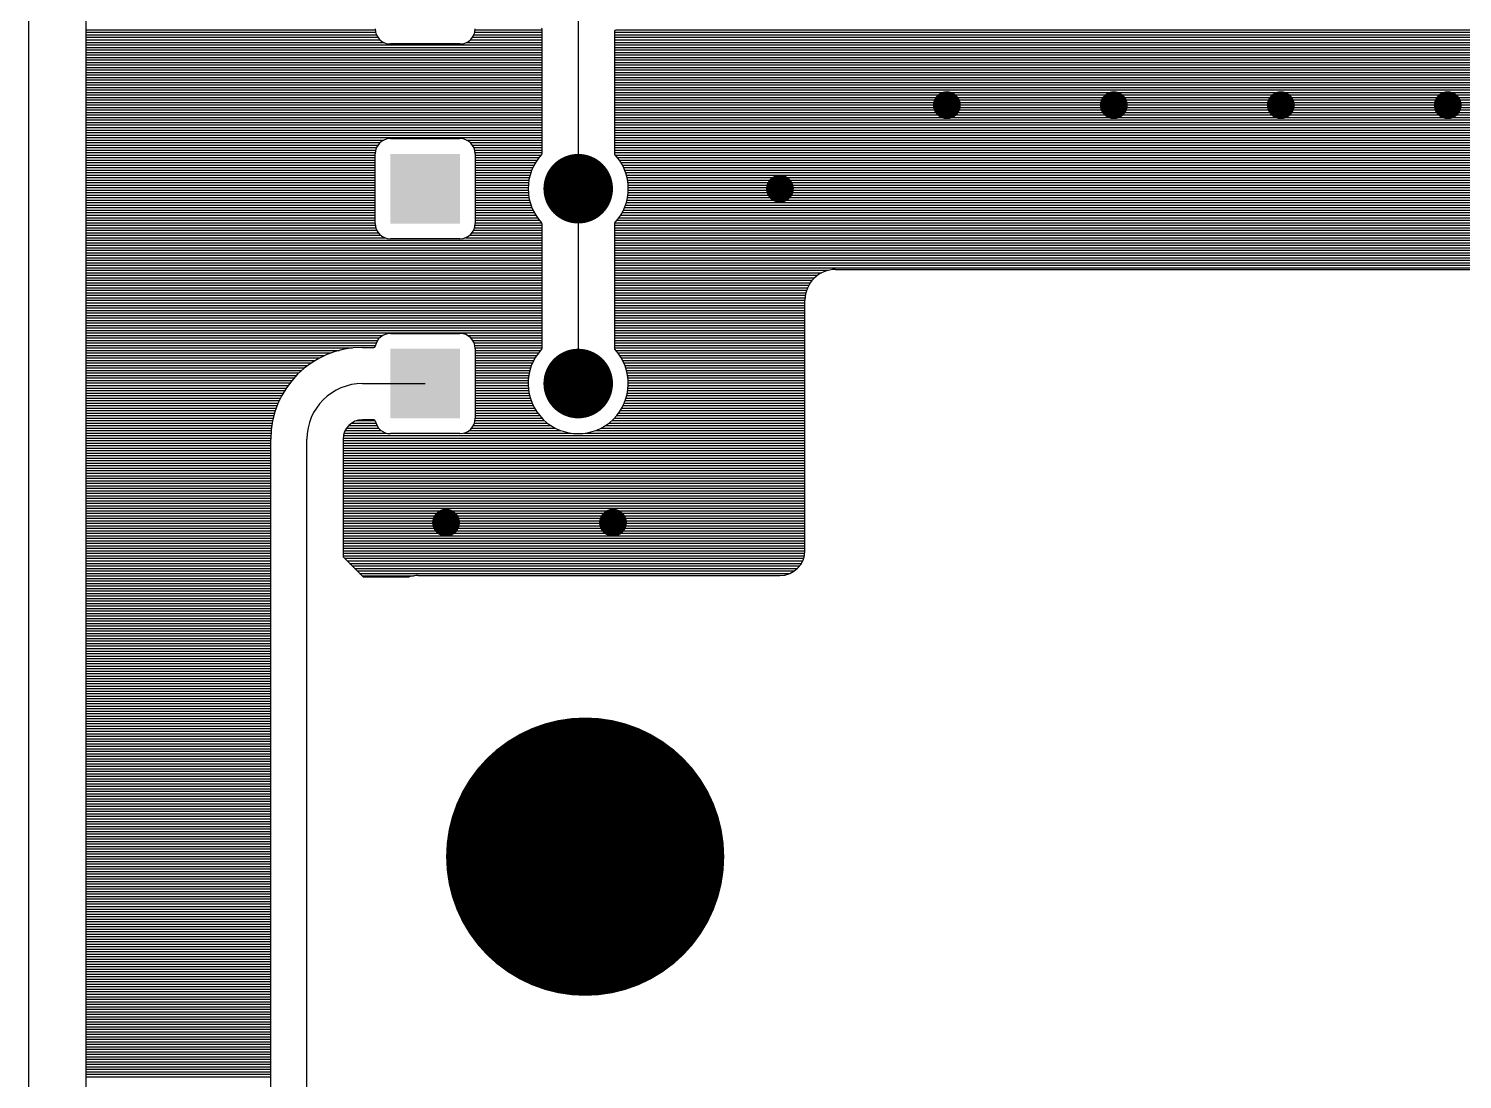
# Model space of a CAD drawing. Extents: x 295 to 953, y 10 to 290.
# Drawn here: x 597 to 689.7, y 149.4 to 217.3 of the extents above; entities that cross this region are included whole.
import ezdxf

# ---------------------------------------------------------------- set-up
doc = ezdxf.new("R2010")
doc.units = 0
doc.header["$LTSCALE"] = 5
doc.header["$MEASUREMENT"] = 0
doc.layers.get('0').update_dxf_attribs({"linetype": 'CONTINUOUS', "lineweight": 25})
doc.layers.add('TOP_PHO', color=15, linetype='CONTINUOUS')

msp = doc.modelspace()

# ---------------------------------------------------------------- linework, layer by layer
for points, const_width in [([(655.928, 212.4, 1), (656.828, 212.4, 1)], 0.9), ([(666.728, 212.4, 1), (667.628, 212.4, 1)], 0.9), ([(677.528, 212.4, 1), (678.428, 212.4, 1)], 0.9), ([(688.328, 212.4, 1), (689.228, 212.4, 1)], 0.9), ([(631.403, 207, 1), (633.653, 207, 1)], 2.25), ([(645.128, 207, 1), (646.028, 207, 1)], 0.9), ([(631.403, 194.4, 1), (633.653, 194.4, 1)], 2.25), ([(623.528, 185.4, 1), (624.428, 185.4, 1)], 0.9), ([(634.328, 185.4, 1), (635.228, 185.4, 1)], 0.9), ([(628.478, 163.8, 1), (637.478, 163.8, 1)], 9)]:
    msp.add_lwpolyline(points, format="xyb", close=True, dxfattribs=dict(const_width=const_width))
for points in [[(624.878, 209.25), (624.878, 204.75), (620.378, 209.25), (620.378, 204.75)], [(624.878, 196.65), (624.878, 192.15), (620.378, 196.65), (620.378, 192.15)]]:
    msp.add_solid(points)
at = {"layer": 'TOP_PHO', "color": 7}
for p, q in [((596.978, 81), (596.978, 261)), ((600.668, 245.85), (600.668, 94.575)), ((632.528, 219.6), (632.528, 207)), ((600.668, 217.277), (619.39, 217.277)), ((600.668, 217.115), (619.416, 217.115)), ((625.839, 217.115), (630.188, 217.115)), ((625.865, 217.277), (630.188, 217.277)), ((630.188, 209.277), (630.188, 217.323)), ((634.868, 217.17), (634.868, 209.277)), ((634.868, 217.115), (747.204, 217.115)), ((717.578, 217.26), (634.958, 217.26)), ((600.668, 216.953), (619.47, 216.953)), ((600.668, 216.791), (619.56, 216.791)), ((600.668, 216.629), (619.699, 216.629)), ((600.668, 216.467), (619.929, 216.467)), ((600.668, 216.305), (630.188, 216.305)), ((600.668, 216.143), (630.188, 216.143)), ((624.878, 216.36), (620.378, 216.36)), ((625.326, 216.467), (630.188, 216.467)), ((625.556, 216.629), (630.188, 216.629)), ((625.695, 216.791), (630.188, 216.791)), ((625.785, 216.953), (630.188, 216.953)), ((634.868, 216.953), (747.224, 216.953)), ((634.868, 216.791), (747.253, 216.791)), ((634.868, 216.629), (747.291, 216.629)), ((634.868, 216.467), (747.337, 216.467)), ((634.868, 216.305), (747.393, 216.305)), ((634.868, 216.143), (747.458, 216.143)), ((600.668, 215.981), (630.188, 215.981)), ((600.668, 215.819), (630.188, 215.819)), ((600.668, 215.657), (630.188, 215.657)), ((600.668, 215.495), (630.188, 215.495)), ((600.668, 215.333), (630.188, 215.333)), ((600.668, 215.171), (630.188, 215.171)), ((634.868, 215.981), (747.534, 215.981)), ((634.868, 215.819), (747.622, 215.819)), ((634.868, 215.657), (747.722, 215.657)), ((634.868, 215.495), (747.836, 215.495)), ((634.868, 215.333), (747.966, 215.333)), ((634.868, 215.171), (748.114, 215.171)), ((600.668, 215.009), (630.188, 215.009)), ((600.668, 214.847), (630.188, 214.847)), ((600.668, 214.685), (630.188, 214.685)), ((600.668, 214.523), (630.188, 214.523)), ((600.668, 214.361), (630.188, 214.361)), ((634.868, 215.009), (748.285, 215.009)), ((634.868, 214.847), (748.484, 214.847)), ((634.868, 214.685), (748.722, 214.685)), ((634.868, 214.523), (749.016, 214.523)), ((634.868, 214.361), (749.418, 214.361)), ((600.668, 214.199), (630.188, 214.199)), ((600.668, 214.037), (630.188, 214.037)), ((600.668, 213.875), (630.188, 213.875)), ((600.668, 213.713), (630.188, 213.713)), ((600.668, 213.551), (630.188, 213.551)), ((600.668, 213.389), (630.188, 213.389)), ((634.868, 214.199), (773.288, 214.199)), ((634.868, 214.037), (773.288, 214.037)), ((634.868, 213.875), (773.288, 213.875)), ((634.868, 213.713), (773.288, 213.713)), ((634.868, 213.551), (773.288, 213.551)), ((634.868, 213.389), (773.288, 213.389)), ((600.668, 213.227), (630.188, 213.227)), ((600.668, 213.065), (630.188, 213.065)), ((600.668, 212.903), (630.188, 212.903)), ((600.668, 212.741), (630.188, 212.741)), ((600.668, 212.579), (630.188, 212.579)), ((600.668, 212.417), (630.188, 212.417)), ((634.868, 213.227), (773.288, 213.227)), ((634.868, 213.065), (749.835, 213.065)), ((634.868, 212.903), (749.263, 212.903)), ((634.868, 212.741), (748.908, 212.741)), ((634.868, 212.579), (748.636, 212.579)), ((634.868, 212.417), (748.413, 212.417)), ((600.668, 212.255), (630.188, 212.255)), ((600.668, 212.093), (630.188, 212.093)), ((600.668, 211.931), (630.188, 211.931)), ((600.668, 211.769), (630.188, 211.769)), ((600.668, 211.607), (630.188, 211.607)), ((634.868, 212.255), (748.224, 212.255)), ((634.868, 212.093), (748.061, 212.093)), ((634.868, 211.931), (747.92, 211.931)), ((634.868, 211.769), (747.795, 211.769)), ((634.868, 211.607), (747.686, 211.607)), ((600.668, 211.445), (630.188, 211.445)), ((600.668, 211.283), (630.188, 211.283)), ((600.668, 211.121), (630.188, 211.121)), ((600.668, 210.959), (630.188, 210.959)), ((600.668, 210.797), (630.188, 210.797)), ((600.668, 210.635), (630.188, 210.635)), ((634.868, 211.445), (747.591, 211.445)), ((634.868, 211.283), (747.507, 211.283)), ((634.868, 211.121), (747.435, 211.121)), ((634.868, 210.959), (747.373, 210.959)), ((634.868, 210.797), (747.32, 210.797)), ((634.868, 210.635), (747.277, 210.635)), ((600.668, 210.473), (630.188, 210.473)), ((600.668, 210.311), (630.188, 210.311)), ((600.668, 210.149), (619.964, 210.149)), ((600.668, 209.987), (619.717, 209.987)), ((600.668, 209.825), (619.572, 209.825)), ((600.668, 209.663), (619.478, 209.663)), ((620.378, 210.24), (624.878, 210.24)), ((625.291, 210.149), (630.188, 210.149)), ((625.538, 209.987), (630.188, 209.987)), ((625.683, 209.825), (630.188, 209.825)), ((625.777, 209.663), (630.188, 209.663)), ((634.868, 210.473), (747.242, 210.473)), ((634.868, 210.311), (747.216, 210.311)), ((634.868, 210.149), (747.199, 210.149)), ((634.868, 209.987), (747.189, 209.987)), ((634.868, 209.825), (747.188, 209.825)), ((634.868, 209.663), (747.195, 209.663)), ((600.668, 209.501), (619.42, 209.501)), ((600.668, 209.339), (619.392, 209.339)), ((600.668, 209.177), (619.388, 209.177)), ((600.668, 209.015), (619.388, 209.015)), ((600.668, 208.853), (619.388, 208.853)), ((600.668, 208.691), (619.388, 208.691)), ((619.388, 204.75), (619.388, 209.25)), ((625.835, 209.501), (630.188, 209.501)), ((625.864, 209.339), (630.188, 209.339)), ((625.868, 209.25), (625.868, 204.75)), ((625.868, 209.177), (630.128, 209.177)), ((625.868, 209.015), (629.991, 209.015)), ((625.868, 208.853), (629.87, 208.853)), ((625.868, 208.691), (629.764, 208.691)), ((634.868, 209.501), (747.21, 209.501)), ((634.868, 209.339), (747.233, 209.339)), ((634.927, 209.177), (747.265, 209.177)), ((635.064, 209.015), (747.305, 209.015)), ((635.185, 208.853), (747.354, 208.853)), ((635.291, 208.691), (747.413, 208.691)), ((600.668, 208.529), (619.388, 208.529)), ((600.668, 208.367), (619.388, 208.367)), ((600.668, 208.205), (619.388, 208.205)), ((600.668, 208.043), (619.388, 208.043)), ((600.668, 207.881), (619.388, 207.881)), ((625.868, 208.529), (629.671, 208.529)), ((625.868, 208.367), (629.59, 208.367)), ((625.868, 208.205), (629.52, 208.205)), ((625.868, 208.043), (629.46, 208.043)), ((625.868, 207.881), (629.41, 207.881)), ((635.384, 208.529), (747.482, 208.529)), ((635.465, 208.367), (747.562, 208.367)), ((635.535, 208.205), (747.654, 208.205)), ((635.595, 208.043), (747.758, 208.043)), ((635.645, 207.881), (747.877, 207.881)), ((600.668, 207.719), (619.388, 207.719)), ((600.668, 207.557), (619.388, 207.557)), ((600.668, 207.395), (619.388, 207.395)), ((600.668, 207.233), (619.388, 207.233)), ((600.668, 207.071), (619.388, 207.071)), ((600.668, 206.909), (619.388, 206.909)), ((625.868, 207.719), (629.368, 207.719)), ((625.868, 207.557), (629.336, 207.557)), ((625.868, 207.395), (629.312, 207.395)), ((625.868, 207.233), (629.296, 207.233)), ((625.868, 207.071), (629.288, 207.071)), ((625.868, 206.909), (629.289, 206.909)), ((632.528, 207), (632.528, 194.4)), ((635.687, 207.719), (748.013, 207.719)), ((635.719, 207.557), (748.169, 207.557)), ((635.743, 207.395), (748.348, 207.395)), ((635.759, 207.233), (748.559, 207.233)), ((635.766, 206.909), (749.134, 206.909)), ((635.767, 207.071), (748.812, 207.071)), ((600.668, 206.747), (619.388, 206.747)), ((600.668, 206.585), (619.388, 206.585)), ((600.668, 206.423), (619.388, 206.423)), ((600.668, 206.261), (619.388, 206.261)), ((600.668, 206.099), (619.388, 206.099)), ((600.668, 205.937), (619.388, 205.937)), ((625.868, 206.747), (629.297, 206.747)), ((625.868, 206.585), (629.314, 206.585)), ((625.868, 206.423), (629.339, 206.423)), ((625.868, 206.261), (629.373, 206.261)), ((625.868, 206.099), (629.415, 206.099)), ((625.868, 205.937), (629.467, 205.937)), ((635.588, 205.937), (773.288, 205.937)), ((635.64, 206.099), (773.288, 206.099)), ((635.682, 206.261), (773.288, 206.261)), ((635.716, 206.423), (773.288, 206.423)), ((635.741, 206.585), (773.288, 206.585)), ((635.758, 206.747), (749.6, 206.747)), ((600.668, 205.775), (619.388, 205.775)), ((600.668, 205.613), (619.388, 205.613)), ((600.668, 205.451), (619.388, 205.451)), ((600.668, 205.289), (619.388, 205.289)), ((600.668, 205.127), (619.388, 205.127)), ((625.868, 205.775), (629.528, 205.775)), ((625.868, 205.613), (629.599, 205.613)), ((625.868, 205.451), (629.682, 205.451)), ((625.868, 205.289), (629.776, 205.289)), ((625.868, 205.127), (629.883, 205.127)), ((635.172, 205.127), (773.288, 205.127)), ((635.279, 205.289), (773.288, 205.289)), ((635.374, 205.451), (773.288, 205.451)), ((635.456, 205.613), (773.288, 205.613)), ((635.527, 205.775), (773.288, 205.775)), ((600.668, 204.965), (619.388, 204.965)), ((600.668, 204.803), (619.388, 204.803)), ((600.668, 204.641), (619.394, 204.641)), ((600.668, 204.479), (619.425, 204.479)), ((600.668, 204.317), (619.487, 204.317)), ((600.668, 204.155), (619.586, 204.155)), ((625.669, 204.155), (630.188, 204.155)), ((625.768, 204.317), (630.188, 204.317)), ((625.83, 204.479), (630.188, 204.479)), ((625.862, 204.641), (630.188, 204.641)), ((625.868, 204.965), (630.006, 204.965)), ((625.868, 204.803), (630.146, 204.803)), ((630.188, 196.677), (630.188, 204.723)), ((634.868, 204.723), (634.868, 196.677)), ((634.868, 204.641), (773.288, 204.641)), ((634.868, 204.479), (773.288, 204.479)), ((634.868, 204.317), (773.288, 204.317)), ((634.868, 204.155), (773.288, 204.155)), ((634.909, 204.803), (773.288, 204.803)), ((635.049, 204.965), (773.288, 204.965)), ((600.668, 203.993), (619.739, 203.993)), ((600.668, 203.831), (620.008, 203.831)), ((600.668, 203.669), (630.188, 203.669)), ((600.668, 203.507), (630.188, 203.507)), ((600.668, 203.345), (630.188, 203.345)), ((600.668, 203.183), (630.188, 203.183)), ((624.878, 203.76), (620.378, 203.76)), ((625.247, 203.831), (630.188, 203.831)), ((625.516, 203.993), (630.188, 203.993)), ((634.868, 203.993), (773.288, 203.993)), ((634.868, 203.831), (773.288, 203.831)), ((634.868, 203.669), (773.288, 203.669)), ((634.868, 203.507), (773.288, 203.507)), ((634.868, 203.345), (773.288, 203.345)), ((634.868, 203.183), (773.288, 203.183)), ((600.668, 203.021), (630.188, 203.021)), ((600.668, 202.859), (630.188, 202.859)), ((600.668, 202.697), (630.188, 202.697)), ((600.668, 202.535), (630.188, 202.535)), ((600.668, 202.373), (630.188, 202.373)), ((600.668, 202.211), (630.188, 202.211)), ((634.868, 203.021), (773.288, 203.021)), ((634.868, 202.859), (773.288, 202.859)), ((634.868, 202.697), (773.288, 202.697)), ((634.868, 202.535), (773.288, 202.535)), ((634.868, 202.373), (773.288, 202.373)), ((634.868, 202.211), (773.288, 202.211)), ((600.668, 202.049), (630.188, 202.049)), ((600.668, 201.887), (630.188, 201.887)), ((600.668, 201.725), (630.188, 201.725)), ((600.668, 201.563), (630.188, 201.563)), ((600.668, 201.401), (630.188, 201.401)), ((634.868, 202.049), (773.288, 202.049)), ((634.868, 201.887), (773.288, 201.887)), ((634.868, 201.725), (648.716, 201.725)), ((634.868, 201.563), (648.277, 201.563)), ((634.868, 201.401), (648.013, 201.401)), ((649.178, 201.78), (724.778, 201.78)), ((600.668, 201.239), (630.188, 201.239)), ((600.668, 201.077), (630.188, 201.077)), ((600.668, 200.915), (630.188, 200.915)), ((600.668, 200.753), (630.188, 200.753)), ((600.668, 200.591), (630.188, 200.591)), ((600.668, 200.429), (630.188, 200.429)), ((634.868, 201.239), (647.818, 201.239)), ((634.868, 201.077), (647.665, 201.077)), ((634.868, 200.915), (647.542, 200.915)), ((634.868, 200.753), (647.442, 200.753)), ((634.868, 200.591), (647.363, 200.591)), ((634.868, 200.429), (647.3, 200.429)), ((600.668, 200.267), (630.188, 200.267)), ((600.668, 200.105), (630.188, 200.105)), ((600.668, 199.943), (630.188, 199.943)), ((600.668, 199.781), (630.188, 199.781)), ((600.668, 199.619), (630.188, 199.619)), ((600.668, 199.457), (630.188, 199.457)), ((634.868, 200.267), (647.253, 200.267)), ((634.868, 200.105), (647.221, 200.105)), ((634.868, 199.943), (647.203, 199.943)), ((634.868, 199.781), (647.198, 199.781)), ((634.868, 199.619), (647.198, 199.619)), ((634.868, 199.457), (647.198, 199.457)), ((647.198, 183.6), (647.198, 199.8)), ((600.668, 199.295), (630.188, 199.295)), ((600.668, 199.133), (630.188, 199.133)), ((600.668, 198.971), (630.188, 198.971)), ((600.668, 198.809), (630.188, 198.809)), ((600.668, 198.647), (630.188, 198.647)), ((600.668, 198.485), (630.188, 198.485)), ((634.868, 199.295), (647.198, 199.295)), ((634.868, 199.133), (647.198, 199.133)), ((634.868, 198.971), (647.198, 198.971)), ((634.868, 198.809), (647.198, 198.809)), ((634.868, 198.647), (647.198, 198.647)), ((634.868, 198.485), (647.198, 198.485)), ((600.668, 198.323), (630.188, 198.323)), ((600.668, 198.161), (630.188, 198.161)), ((600.668, 197.999), (630.188, 197.999)), ((600.668, 197.837), (630.188, 197.837)), ((600.668, 197.675), (630.188, 197.675)), ((620.378, 197.64), (624.878, 197.64)), ((634.868, 198.323), (647.198, 198.323)), ((634.868, 198.161), (647.198, 198.161)), ((634.868, 197.999), (647.198, 197.999)), ((634.868, 197.837), (647.198, 197.837)), ((634.868, 197.675), (647.198, 197.675)), ((600.668, 197.513), (619.893, 197.513)), ((600.668, 197.351), (619.679, 197.351)), ((600.668, 197.189), (619.547, 197.189)), ((600.668, 197.027), (619.462, 197.027)), ((600.668, 196.865), (619.411, 196.865)), ((600.668, 196.703), (617.919, 196.703)), ((618.578, 196.74), (619.313, 196.74)), ((625.362, 197.513), (630.188, 197.513)), ((625.576, 197.351), (630.188, 197.351)), ((625.708, 197.189), (630.188, 197.189)), ((625.793, 197.027), (630.188, 197.027)), ((625.844, 196.865), (630.188, 196.865)), ((625.866, 196.703), (630.188, 196.703)), ((625.868, 196.65), (625.868, 192.15)), ((634.868, 197.513), (647.198, 197.513)), ((634.868, 197.351), (647.198, 197.351)), ((634.868, 197.189), (647.198, 197.189)), ((634.868, 197.027), (647.198, 197.027)), ((634.868, 196.865), (647.198, 196.865)), ((634.868, 196.703), (647.198, 196.703)), ((600.668, 196.541), (617.054, 196.541)), ((600.668, 196.379), (616.539, 196.379)), ((600.668, 196.217), (616.141, 196.217)), ((600.668, 196.055), (615.809, 196.055)), ((600.668, 195.893), (615.521, 195.893)), ((600.668, 195.731), (615.266, 195.731)), ((625.868, 196.541), (630.096, 196.541)), ((625.868, 196.379), (629.962, 196.379)), ((625.868, 196.217), (629.845, 196.217)), ((625.868, 196.055), (629.742, 196.055)), ((625.868, 195.893), (629.652, 195.893)), ((625.868, 195.731), (629.574, 195.731)), ((634.959, 196.541), (647.198, 196.541)), ((635.093, 196.379), (647.198, 196.379)), ((635.21, 196.217), (647.198, 196.217)), ((635.313, 196.055), (647.198, 196.055)), ((635.403, 195.893), (647.198, 195.893)), ((635.481, 195.731), (647.198, 195.731)), ((600.668, 195.569), (615.037, 195.569)), ((600.668, 195.407), (614.828, 195.407)), ((600.668, 195.245), (614.638, 195.245)), ((600.668, 195.083), (614.462, 195.083)), ((600.668, 194.921), (614.3, 194.921)), ((625.868, 195.569), (629.506, 195.569)), ((625.868, 195.407), (629.448, 195.407)), ((625.868, 195.245), (629.4, 195.245)), ((625.868, 195.083), (629.36, 195.083)), ((625.868, 194.921), (629.33, 194.921)), ((635.549, 195.569), (647.198, 195.569)), ((635.607, 195.407), (647.198, 195.407)), ((635.655, 195.245), (647.198, 195.245)), ((635.695, 195.083), (647.198, 195.083)), ((635.725, 194.921), (647.198, 194.921)), ((600.668, 194.759), (614.15, 194.759)), ((600.668, 194.597), (614.01, 194.597)), ((600.668, 194.435), (613.88, 194.435)), ((600.668, 194.273), (613.759, 194.273)), ((600.668, 194.111), (613.646, 194.111)), ((600.668, 193.949), (613.541, 193.949)), ((618.578, 194.4), (622.628, 194.4)), ((625.868, 194.759), (629.308, 194.759)), ((625.868, 194.597), (629.294, 194.597)), ((625.868, 194.435), (629.288, 194.435)), ((625.868, 194.273), (629.29, 194.273)), ((625.868, 194.111), (629.3, 194.111)), ((625.868, 193.949), (629.319, 193.949)), ((635.736, 193.949), (647.198, 193.949)), ((635.748, 194.759), (647.198, 194.759)), ((635.755, 194.111), (647.198, 194.111)), ((635.762, 194.597), (647.198, 194.597)), ((635.765, 194.273), (647.198, 194.273)), ((635.767, 194.435), (647.198, 194.435)), ((600.668, 193.787), (613.443, 193.787)), ((600.668, 193.625), (613.353, 193.625)), ((600.668, 193.463), (613.268, 193.463)), ((600.668, 193.301), (613.19, 193.301)), ((600.668, 193.139), (613.118, 193.139)), ((600.668, 192.977), (613.051, 192.977)), ((625.868, 193.787), (629.346, 193.787)), ((625.868, 193.625), (629.381, 193.625)), ((625.868, 193.463), (629.426, 193.463)), ((625.868, 193.301), (629.479, 193.301)), ((625.868, 193.139), (629.543, 193.139)), ((625.868, 192.977), (629.617, 192.977)), ((635.439, 192.977), (647.198, 192.977)), ((635.512, 193.139), (647.198, 193.139)), ((635.576, 193.301), (647.198, 193.301)), ((635.629, 193.463), (647.198, 193.463)), ((635.674, 193.625), (647.198, 193.625)), ((635.709, 193.787), (647.198, 193.787)), ((600.668, 192.815), (612.99, 192.815)), ((600.668, 192.653), (612.934, 192.653)), ((600.668, 192.491), (612.883, 192.491)), ((600.668, 192.329), (612.838, 192.329)), ((600.668, 192.167), (612.797, 192.167)), ((600.668, 192.005), (612.761, 192.005)), ((618.211, 192.005), (619.395, 192.005)), ((619.313, 192.06), (618.578, 192.06)), ((625.857, 192.005), (630.345, 192.005)), ((625.868, 192.815), (629.701, 192.815)), ((625.868, 192.653), (629.799, 192.653)), ((625.868, 192.491), (629.909, 192.491)), ((625.868, 192.329), (630.036, 192.329)), ((625.868, 192.167), (630.18, 192.167)), ((634.71, 192.005), (647.198, 192.005)), ((634.876, 192.167), (647.198, 192.167)), ((635.02, 192.329), (647.198, 192.329)), ((635.146, 192.491), (647.198, 192.491)), ((635.256, 192.653), (647.198, 192.653)), ((635.354, 192.815), (647.198, 192.815)), ((600.668, 191.843), (612.73, 191.843)), ((600.668, 191.681), (612.703, 191.681)), ((600.668, 191.519), (612.681, 191.519)), ((600.668, 191.357), (612.664, 191.357)), ((600.668, 191.195), (612.651, 191.195)), ((617.381, 191.195), (620.115, 191.195)), ((617.448, 191.357), (619.784, 191.357)), ((617.543, 191.519), (619.614, 191.519)), ((617.677, 191.681), (619.505, 191.681)), ((617.871, 191.843), (619.436, 191.843)), ((624.878, 191.16), (620.378, 191.16)), ((625.14, 191.195), (632.05, 191.195)), ((625.471, 191.357), (631.414, 191.357)), ((625.641, 191.519), (631.044, 191.519)), ((625.75, 191.681), (630.765, 191.681)), ((625.819, 191.843), (630.537, 191.843)), ((633.005, 191.195), (647.198, 191.195)), ((633.641, 191.357), (647.198, 191.357)), ((634.011, 191.519), (647.198, 191.519)), ((634.29, 191.681), (647.198, 191.681)), ((634.518, 191.843), (647.198, 191.843)), ((600.668, 191.033), (612.642, 191.033)), ((600.668, 190.871), (612.638, 190.871)), ((600.668, 190.709), (612.638, 190.709)), ((600.668, 190.547), (612.638, 190.547)), ((600.668, 190.385), (612.638, 190.385)), ((600.668, 190.223), (612.638, 190.223)), ((612.638, 95.025), (612.638, 190.8)), ((614.978, 90), (614.978, 190.8)), ((617.318, 190.8), (617.318, 183.225)), ((617.318, 190.709), (647.198, 190.709)), ((617.318, 190.547), (647.198, 190.547)), ((617.318, 190.385), (647.198, 190.385)), ((617.318, 190.223), (647.198, 190.223)), ((617.32, 190.871), (647.198, 190.871)), ((617.339, 191.033), (647.198, 191.033)), ((600.668, 190.061), (612.638, 190.061)), ((600.668, 189.899), (612.638, 189.899)), ((600.668, 189.737), (612.638, 189.737)), ((600.668, 189.575), (612.638, 189.575)), ((600.668, 189.413), (612.638, 189.413)), ((600.668, 189.251), (612.638, 189.251)), ((617.318, 190.061), (647.198, 190.061)), ((617.318, 189.899), (647.198, 189.899)), ((617.318, 189.737), (647.198, 189.737)), ((617.318, 189.575), (647.198, 189.575)), ((617.318, 189.413), (647.198, 189.413)), ((617.318, 189.251), (647.198, 189.251)), ((600.668, 189.089), (612.638, 189.089)), ((600.668, 188.927), (612.638, 188.927)), ((600.668, 188.765), (612.638, 188.765)), ((600.668, 188.603), (612.638, 188.603)), ((600.668, 188.441), (612.638, 188.441)), ((600.668, 188.279), (612.638, 188.279)), ((617.318, 189.089), (647.198, 189.089)), ((617.318, 188.927), (647.198, 188.927)), ((617.318, 188.765), (647.198, 188.765)), ((617.318, 188.603), (647.198, 188.603)), ((617.318, 188.441), (647.198, 188.441)), ((617.318, 188.279), (647.198, 188.279)), ((600.668, 188.117), (612.638, 188.117)), ((600.668, 187.955), (612.638, 187.955)), ((600.668, 187.793), (612.638, 187.793)), ((600.668, 187.631), (612.638, 187.631)), ((600.668, 187.469), (612.638, 187.469)), ((617.318, 188.117), (647.198, 188.117)), ((617.318, 187.955), (647.198, 187.955)), ((617.318, 187.793), (647.198, 187.793)), ((617.318, 187.631), (647.198, 187.631)), ((617.318, 187.469), (647.198, 187.469)), ((600.668, 187.307), (612.638, 187.307)), ((600.668, 187.145), (612.638, 187.145)), ((600.668, 186.983), (612.638, 186.983)), ((600.668, 186.821), (612.638, 186.821)), ((600.668, 186.659), (612.638, 186.659)), ((600.668, 186.497), (612.638, 186.497)), ((617.318, 187.307), (647.198, 187.307)), ((617.318, 187.145), (647.198, 187.145)), ((617.318, 186.983), (647.198, 186.983)), ((617.318, 186.821), (647.198, 186.821)), ((617.318, 186.659), (647.198, 186.659)), ((617.318, 186.497), (647.198, 186.497)), ((600.668, 186.335), (612.638, 186.335)), ((600.668, 186.173), (612.638, 186.173)), ((600.668, 186.011), (612.638, 186.011)), ((600.668, 185.849), (612.638, 185.849)), ((600.668, 185.687), (612.638, 185.687)), ((600.668, 185.525), (612.638, 185.525)), ((617.318, 186.335), (647.198, 186.335)), ((617.318, 186.173), (647.198, 186.173)), ((617.318, 186.011), (647.198, 186.011)), ((617.318, 185.849), (647.198, 185.849)), ((617.318, 185.687), (647.198, 185.687)), ((617.318, 185.525), (647.198, 185.525)), ((600.668, 185.363), (612.638, 185.363)), ((600.668, 185.201), (612.638, 185.201)), ((600.668, 185.039), (612.638, 185.039)), ((600.668, 184.877), (612.638, 184.877)), ((600.668, 184.715), (612.638, 184.715)), ((617.318, 185.363), (647.198, 185.363)), ((617.318, 185.201), (647.198, 185.201)), ((617.318, 185.039), (647.198, 185.039)), ((617.318, 184.877), (647.198, 184.877)), ((617.318, 184.715), (647.198, 184.715)), ((600.668, 184.553), (612.638, 184.553)), ((600.668, 184.391), (612.638, 184.391)), ((600.668, 184.229), (612.638, 184.229)), ((600.668, 184.067), (612.638, 184.067)), ((600.668, 183.905), (612.638, 183.905)), ((600.668, 183.743), (612.638, 183.743)), ((617.318, 184.553), (647.198, 184.553)), ((617.318, 184.391), (647.198, 184.391)), ((617.318, 184.229), (647.198, 184.229)), ((617.318, 184.067), (647.198, 184.067)), ((617.318, 183.905), (647.198, 183.905)), ((617.318, 183.743), (647.198, 183.743)), ((600.668, 183.581), (612.638, 183.581)), ((600.668, 183.419), (612.638, 183.419)), ((600.668, 183.257), (612.638, 183.257)), ((600.668, 183.095), (612.638, 183.095)), ((600.668, 182.933), (612.638, 182.933)), ((600.668, 182.771), (612.638, 182.771)), ((617.318, 183.581), (647.197, 183.581)), ((617.318, 183.419), (647.187, 183.419)), ((617.318, 183.257), (647.161, 183.257)), ((617.344, 183.161), (618.588, 181.916)), ((617.409, 183.095), (647.117, 183.095)), ((617.571, 182.933), (647.054, 182.933)), ((617.733, 182.771), (646.97, 182.771)), ((600.668, 182.609), (612.638, 182.609)), ((600.668, 182.447), (612.638, 182.447)), ((600.668, 182.285), (612.638, 182.285)), ((600.668, 182.123), (612.638, 182.123)), ((600.668, 181.961), (612.638, 181.961)), ((600.668, 181.799), (612.638, 181.799)), ((617.895, 182.609), (646.859, 182.609)), ((618.057, 182.447), (646.716, 182.447)), ((618.219, 182.285), (646.524, 182.285)), ((618.381, 182.123), (646.244, 182.123)), ((618.543, 181.961), (621.907, 181.961)), ((618.652, 181.89), (621.574, 181.89)), ((622.178, 181.98), (645.578, 181.98)), ((600.668, 181.637), (612.638, 181.637)), ((600.668, 181.475), (612.638, 181.475)), ((600.668, 181.313), (612.638, 181.313)), ((600.668, 181.151), (612.638, 181.151)), ((600.668, 180.989), (612.638, 180.989)), ((600.668, 180.827), (612.638, 180.827)), ((600.668, 180.665), (612.638, 180.665)), ((600.668, 180.503), (612.638, 180.503)), ((600.668, 180.341), (612.638, 180.341)), ((600.668, 180.179), (612.638, 180.179)), ((600.668, 180.017), (612.638, 180.017)), ((600.668, 179.855), (612.638, 179.855)), ((600.668, 179.693), (612.638, 179.693)), ((600.668, 179.531), (612.638, 179.531)), ((600.668, 179.369), (612.638, 179.369)), ((600.668, 179.207), (612.638, 179.207)), ((600.668, 179.045), (612.638, 179.045)), ((600.668, 178.883), (612.638, 178.883)), ((600.668, 178.721), (612.638, 178.721)), ((600.668, 178.559), (612.638, 178.559)), ((600.668, 178.397), (612.638, 178.397)), ((600.668, 178.235), (612.638, 178.235)), ((600.668, 178.073), (612.638, 178.073)), ((600.668, 177.911), (612.638, 177.911)), ((600.668, 177.749), (612.638, 177.749)), ((600.668, 177.587), (612.638, 177.587)), ((600.668, 177.425), (612.638, 177.425)), ((600.668, 177.263), (612.638, 177.263)), ((600.668, 177.101), (612.638, 177.101)), ((600.668, 176.939), (612.638, 176.939)), ((600.668, 176.777), (612.638, 176.777)), ((600.668, 176.615), (612.638, 176.615)), ((600.668, 176.453), (612.638, 176.453)), ((600.668, 176.291), (612.638, 176.291)), ((600.668, 176.129), (612.638, 176.129)), ((600.668, 175.967), (612.638, 175.967)), ((600.668, 175.805), (612.638, 175.805)), ((600.668, 175.643), (612.638, 175.643)), ((600.668, 175.481), (612.638, 175.481)), ((600.668, 175.319), (612.638, 175.319)), ((600.668, 175.157), (612.638, 175.157)), ((600.668, 174.995), (612.638, 174.995)), ((600.668, 174.833), (612.638, 174.833)), ((600.668, 174.671), (612.638, 174.671)), ((600.668, 174.509), (612.638, 174.509)), ((600.668, 174.347), (612.638, 174.347)), ((600.668, 174.185), (612.638, 174.185)), ((600.668, 174.023), (612.638, 174.023)), ((600.668, 173.861), (612.638, 173.861)), ((600.668, 173.699), (612.638, 173.699)), ((600.668, 173.537), (612.638, 173.537)), ((600.668, 173.375), (612.638, 173.375)), ((600.668, 173.213), (612.638, 173.213)), ((600.668, 173.051), (612.638, 173.051)), ((600.668, 172.889), (612.638, 172.889)), ((600.668, 172.727), (612.638, 172.727)), ((600.668, 172.565), (612.638, 172.565)), ((600.668, 172.403), (612.638, 172.403)), ((600.668, 172.241), (612.638, 172.241)), ((600.668, 172.079), (612.638, 172.079)), ((600.668, 171.917), (612.638, 171.917)), ((600.668, 171.755), (612.638, 171.755)), ((600.668, 171.593), (612.638, 171.593)), ((600.668, 171.431), (612.638, 171.431)), ((600.668, 171.269), (612.638, 171.269)), ((600.668, 171.107), (612.638, 171.107)), ((600.668, 170.945), (612.638, 170.945)), ((600.668, 170.783), (612.638, 170.783)), ((600.668, 170.621), (612.638, 170.621)), ((600.668, 170.459), (612.638, 170.459)), ((600.668, 170.297), (612.638, 170.297)), ((600.668, 170.135), (612.638, 170.135)), ((600.668, 169.973), (612.638, 169.973)), ((600.668, 169.811), (612.638, 169.811)), ((600.668, 169.649), (612.638, 169.649)), ((600.668, 169.487), (612.638, 169.487)), ((600.668, 169.325), (612.638, 169.325)), ((600.668, 169.163), (612.638, 169.163)), ((600.668, 169.001), (612.638, 169.001)), ((600.668, 168.839), (612.638, 168.839)), ((600.668, 168.677), (612.638, 168.677)), ((600.668, 168.515), (612.638, 168.515)), ((600.668, 168.353), (612.638, 168.353)), ((600.668, 168.191), (612.638, 168.191)), ((600.668, 168.029), (612.638, 168.029)), ((600.668, 167.867), (612.638, 167.867)), ((600.668, 167.705), (612.638, 167.705)), ((600.668, 167.543), (612.638, 167.543)), ((600.668, 167.381), (612.638, 167.381)), ((600.668, 167.219), (612.638, 167.219)), ((600.668, 167.057), (612.638, 167.057)), ((600.668, 166.895), (612.638, 166.895)), ((600.668, 166.733), (612.638, 166.733)), ((600.668, 166.571), (612.638, 166.571)), ((600.668, 166.409), (612.638, 166.409)), ((600.668, 166.247), (612.638, 166.247)), ((600.668, 166.085), (612.638, 166.085)), ((600.668, 165.923), (612.638, 165.923)), ((600.668, 165.761), (612.638, 165.761)), ((600.668, 165.599), (612.638, 165.599)), ((600.668, 165.437), (612.638, 165.437)), ((600.668, 165.275), (612.638, 165.275)), ((600.668, 165.113), (612.638, 165.113)), ((600.668, 164.951), (612.638, 164.951)), ((600.668, 164.789), (612.638, 164.789)), ((600.668, 164.627), (612.638, 164.627)), ((600.668, 164.465), (612.638, 164.465)), ((600.668, 164.303), (612.638, 164.303)), ((600.668, 164.141), (612.638, 164.141)), ((600.668, 163.979), (612.638, 163.979)), ((600.668, 163.817), (612.638, 163.817)), ((600.668, 163.655), (612.638, 163.655)), ((600.668, 163.493), (612.638, 163.493)), ((600.668, 163.331), (612.638, 163.331)), ((600.668, 163.169), (612.638, 163.169)), ((600.668, 163.007), (612.638, 163.007)), ((600.668, 162.845), (612.638, 162.845)), ((600.668, 162.683), (612.638, 162.683)), ((600.668, 162.521), (612.638, 162.521)), ((600.668, 162.359), (612.638, 162.359)), ((600.668, 162.197), (612.638, 162.197)), ((600.668, 162.035), (612.638, 162.035)), ((600.668, 161.873), (612.638, 161.873)), ((600.668, 161.711), (612.638, 161.711)), ((600.668, 161.549), (612.638, 161.549)), ((600.668, 161.387), (612.638, 161.387)), ((600.668, 161.225), (612.638, 161.225)), ((600.668, 161.063), (612.638, 161.063)), ((600.668, 160.901), (612.638, 160.901)), ((600.668, 160.739), (612.638, 160.739)), ((600.668, 160.577), (612.638, 160.577)), ((600.668, 160.415), (612.638, 160.415)), ((600.668, 160.253), (612.638, 160.253)), ((600.668, 160.091), (612.638, 160.091)), ((600.668, 159.929), (612.638, 159.929)), ((600.668, 159.767), (612.638, 159.767)), ((600.668, 159.605), (612.638, 159.605)), ((600.668, 159.443), (612.638, 159.443)), ((600.668, 159.281), (612.638, 159.281)), ((600.668, 159.119), (612.638, 159.119)), ((600.668, 158.957), (612.638, 158.957)), ((600.668, 158.795), (612.638, 158.795)), ((600.668, 158.633), (612.638, 158.633)), ((600.668, 158.471), (612.638, 158.471)), ((600.668, 158.309), (612.638, 158.309)), ((600.668, 158.147), (612.638, 158.147)), ((600.668, 157.985), (612.638, 157.985)), ((600.668, 157.823), (612.638, 157.823)), ((600.668, 157.661), (612.638, 157.661)), ((600.668, 157.499), (612.638, 157.499)), ((600.668, 157.337), (612.638, 157.337)), ((600.668, 157.175), (612.638, 157.175)), ((600.668, 157.013), (612.638, 157.013)), ((600.668, 156.851), (612.638, 156.851)), ((600.668, 156.689), (612.638, 156.689)), ((600.668, 156.527), (612.638, 156.527)), ((600.668, 156.365), (612.638, 156.365)), ((600.668, 156.203), (612.638, 156.203)), ((600.668, 156.041), (612.638, 156.041)), ((600.668, 155.879), (612.638, 155.879)), ((600.668, 155.717), (612.638, 155.717)), ((600.668, 155.555), (612.638, 155.555)), ((600.668, 155.393), (612.638, 155.393)), ((600.668, 155.231), (612.638, 155.231)), ((600.668, 155.069), (612.638, 155.069)), ((600.668, 154.907), (612.638, 154.907)), ((600.668, 154.745), (612.638, 154.745)), ((600.668, 154.583), (612.638, 154.583)), ((600.668, 154.421), (612.638, 154.421)), ((600.668, 154.259), (612.638, 154.259)), ((600.668, 154.097), (612.638, 154.097)), ((600.668, 153.935), (612.638, 153.935)), ((600.668, 153.773), (612.638, 153.773)), ((600.668, 153.611), (612.638, 153.611)), ((600.668, 153.449), (612.638, 153.449)), ((600.668, 153.287), (612.638, 153.287)), ((600.668, 153.125), (612.638, 153.125)), ((600.668, 152.963), (612.638, 152.963)), ((600.668, 152.801), (612.638, 152.801)), ((600.668, 152.639), (612.638, 152.639)), ((600.668, 152.477), (612.638, 152.477)), ((600.668, 152.315), (612.638, 152.315)), ((600.668, 152.153), (612.638, 152.153)), ((600.668, 151.991), (612.638, 151.991)), ((600.668, 151.829), (612.638, 151.829)), ((600.668, 151.667), (612.638, 151.667)), ((600.668, 151.505), (612.638, 151.505)), ((600.668, 151.343), (612.638, 151.343)), ((600.668, 151.181), (612.638, 151.181)), ((600.668, 151.019), (612.638, 151.019)), ((600.668, 150.857), (612.638, 150.857)), ((600.668, 150.695), (612.638, 150.695)), ((600.668, 150.533), (612.638, 150.533)), ((600.668, 150.371), (612.638, 150.371)), ((600.668, 150.209), (612.638, 150.209)), ((600.668, 150.047), (612.638, 150.047)), ((600.668, 149.885), (612.638, 149.885)), ((600.668, 149.723), (612.638, 149.723)), ((600.668, 149.561), (612.638, 149.561))]:
    msp.add_line(p, q, dxfattribs=at)
for centre, radius, start, end in [((620.378, 217.35), 0.99, 180, 270), ((624.878, 217.35), 0.99, 270, 0), ((630.098, 217.323), 0.09, 359.9989, 43.12685), ((634.958, 217.17), 0.09, 90, 180), ((620.378, 209.25), 0.99, 90, 180), ((624.878, 209.25), 0.99, 360, 90), ((632.528, 207), 3.24, 136.86375, 223.13625), ((630.098, 209.277), 0.09, 316.86837, 359.99778), ((634.958, 209.277), 0.09, 179.99481, 223.12285), ((632.528, 207), 3.24, 316.86375, 43.13625), ((620.378, 204.75), 0.99, 180, 270), ((624.878, 204.75), 0.99, 270, 0), ((630.098, 204.723), 0.09, 359.9989, 43.12685), ((634.958, 204.723), 0.09, 136.86837, 179.99778), ((649.178, 199.8), 1.98, 90, 180), ((620.378, 196.65), 0.99, 90.00039, 170.40608), ((624.878, 196.65), 0.99, 360, 90), ((618.578, 190.8), 5.94, 90, 180), ((619.313, 196.83), 0.09, 269.99969, 350.39796), ((630.098, 196.677), 0.09, 316.86837, 359.99778), ((634.958, 196.677), 0.09, 179.99481, 223.12285), ((632.528, 194.4), 3.24, 136.86375, 43.13625), ((618.578, 190.8), 3.6, 90, 180), ((618.578, 190.8), 1.26, 90, 180), ((619.313, 191.97), 0.09, 9.60204, 90.00031), ((620.378, 192.15), 0.99, 189.59383, 269.9997), ((624.878, 192.15), 0.99, 270, 0), ((617.408, 183.225), 0.09, 180.00066, 224.99256), ((645.578, 183.6), 1.62, 270, 0), ((618.652, 181.98), 0.09, 225.00744, 269.99934), ((621.574, 181.98), 0.09, 269.98904, 286.9418), ((622.178, 180), 1.98, 89.99885, 106.95631)]:
    msp.add_arc(centre, radius, start, end, dxfattribs=at)

doc.saveas('drawing.dxf')
